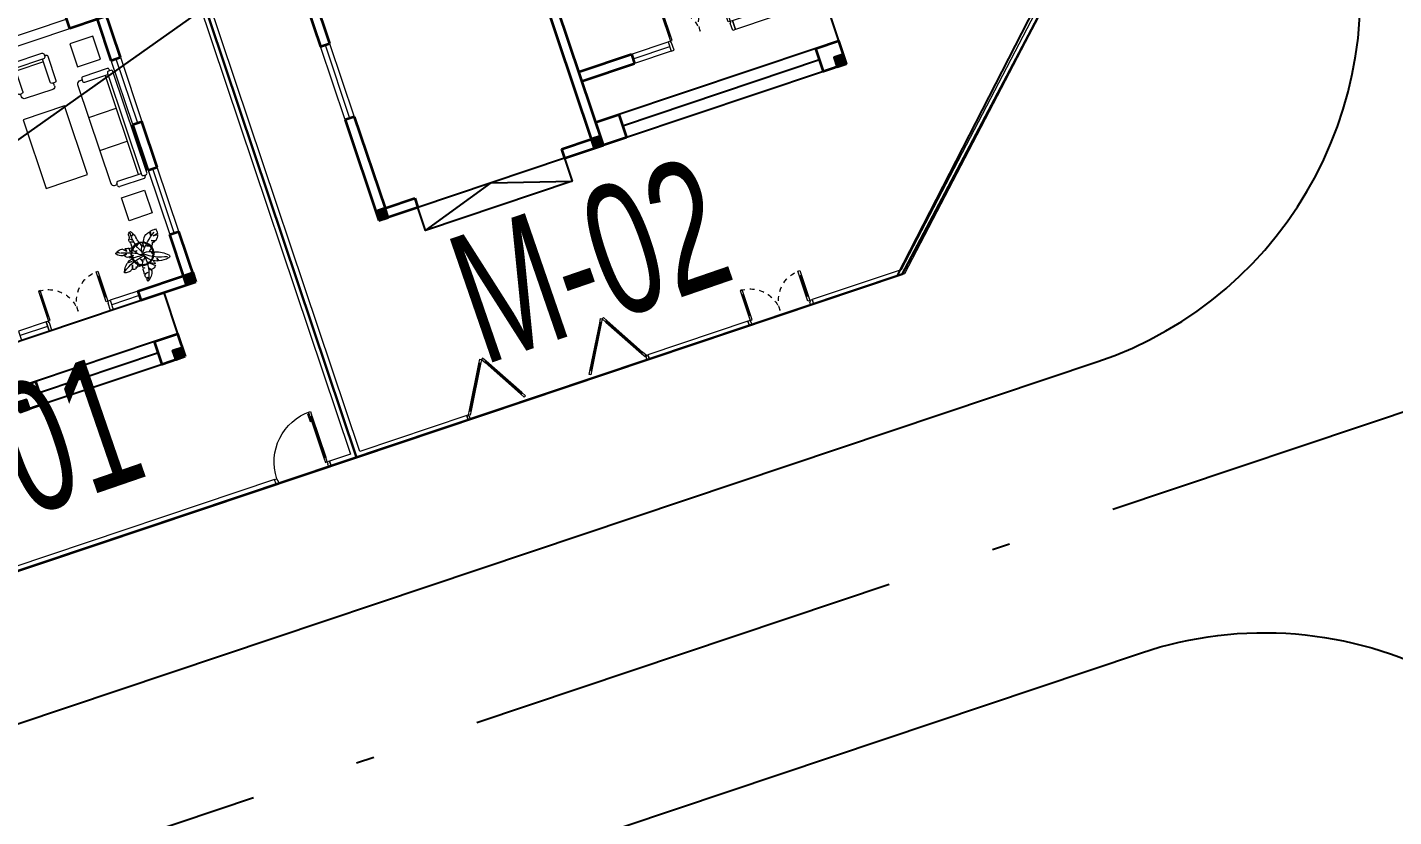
# Model space of a CAD drawing. Header units: metres. Extents: x 568006 to 1139366, y 2064802 to 4131555.
# Drawn here: x 569670.99 to 569699.25, y 2065816.96 to 2065833.29 of the extents above; entities that cross this region are included whole.
import ezdxf
from ezdxf.enums import TextEntityAlignment as Align
from ezdxf.xclip import XClip

# ---------------------------------------------------------------- set-up
doc = ezdxf.new("R2010")
doc.units = ezdxf.units.M
doc.header["$XCLIPFRAME"] = 0
for name, pattern in [('$AUDIT_BAD_LTYPE2', [0]), ('ACAD_ISO10W100', [18.5, 12, -3, 0.5, -3]), ('CENTER', [2, 1.25, -0.25, 0.25, -0.25]), ('HIDDEN', [0.375, 0.25, -0.125])]:
    doc.linetypes.add(name, pattern=pattern)
doc.layers.get('0').update_dxf_attribs({"linetype": 'CONTINUOUS'})
doc.layers.get('DEFPOINTS').update_dxf_attribs({"color": 152, "linetype": 'CONTINUOUS'})
for name, color, linetype, lineweight in [('-CONCRETE', 1, 'CONTINUOUS', 35), ('-DOOR', 137, 'CONTINUOUS', 9), ('-FURNITURE', 46, 'CONTINUOUS', 9), ('-LINE1', 7, 'CONTINUOUS', 18), ('-WALL', 4, 'CONTINUOUS', 35), ('A-Cay', 75, 'CONTINUOUS', 5), ('A-KY HIEU', 34, 'CONTINUOUS', 20), ('E- RANH GIOI', 1, 'CENTER', 13), ('hung-demlonha', 7, 'CONTINUOUS', 15)]:
    doc.layers.add(name, color=color, linetype=linetype, lineweight=lineweight)
for name, color, linetype in [('datOBt', 42, 'CONTINUOUS'), ('ghi_chu', 7, 'CONTINUOUS'), ('LogDg', 7, 'CONTINUOUS'), ('loKBT', 42, 'CONTINUOUS'), ('SOLO', 7, 'CONTINUOUS'), ('TimDg', 222, 'CONTINUOUS'), ('ViaHeS', 32, 'CONTINUOUS')]:
    doc.layers.add(name, color=color, linetype=linetype)
doc.layers.add('KCS_Plotter', color=11, linetype='CONTINUOUS', plot=False)
doc.styles.add('kieuchuDim', font='arial.ttf', dxfattribs={"width": 0.75})
doc.styles.add('QH1', font='arialbd.ttf', dxfattribs={"width": 0.8})

# ---------------------------------------------------------------- blocks, each defined once
blk = doc.blocks.new('A$C33BC4D2A')
at = {"layer": 'A-KY HIEU', "color": 0, "const_width": 1.022}
blk.add_lwpolyline([(14.345, -292.097), (14.345, -4.903), (414.985, -4.903), (414.985, -292.097)], close=True, dxfattribs=at)
at = {"layer": 'DEFPOINTS', "color": 125}
blk.add_lwpolyline([(0, -297), (420, -297), (420, 0), (0, 0)], close=True, dxfattribs=at)
blk = doc.blocks.new('t1$0$D11')
at = {"linetype": '$AUDIT_BAD_LTYPE2'}
for p, q in [((70, 100), (70, 1000)), ((90, 1000), (90, 100))]:
    blk.add_line(p, q, dxfattribs=at)
for points in [[(50, 1000), (90, 1000), (90, 1100), (50, 1100), (50, 1000)], [(50, 1003), (50, 100)], [(50, 100), (90, 100), (90, 0), (50, 0), (50, 100)]]:
    blk.add_lwpolyline(points)
for points in [[(118, 895), (118, 1064), (90, 1064), (90, 1036), (113, 1036), (113, 895)], [(0, 0), (50, 0), (50, -40), (60, -40), (60, -100), (0, -100)], [(1200, 0), (1150, 0), (1150, -40), (1140, -40), (1140, -100), (1200, -100)]]:
    blk.add_lwpolyline(points, close=True)
at = {"linetype": '$AUDIT_BAD_LTYPE2', "ltscale": 0.3}
blk.add_arc((50, 0), 1100, 0, 90, dxfattribs=at)
blk = doc.blocks.new('*U185')
for p, q in [((-1310, 550), (-1350, 550)), ((-1330, 100), (-1330, 550)), ((-90, 550), (-50, 550)), ((-70, 100), (-70, 550)), ((-1310, 100), (-1350, 100)), ((-90, 100), (-50, 100))]:
    blk.add_line(p, q)
for points in [[(-1350, 0), (-1310, 0), (-1310, 650), (-1350, 650)], [(-50, 0), (-90, 0), (-90, 650), (-50, 650)], [(-1400, -200), (-1340, -200), (-1340, -40), (-1350, -40), (-1350, 0), (-1400, 0)], [(0, -200), (-60, -200), (-60, -40), (-50, -40), (-50, 0), (0, 0)]]:
    blk.add_lwpolyline(points, close=True)
at = {"linetype": 'HIDDEN', "ltscale": 0.1}
for centre, start, end in [((-1350, 0), 0, 90), ((-50, 0), 90, 180)]:
    blk.add_arc(centre, 650, start, end, dxfattribs=at)
blk = doc.blocks.new('A$Cf08be9d0')
at = {"layer": '-FURNITURE'}
for p, q in [((0, 96), (0, 624)), ((36, 660), (84, 660)), ((60, 720), (60, 660)), ((2280, 780), (120, 780)), ((120, 624), (120, 120)), ((840, 780), (840, 180)), ((1560, 780), (1560, 180)), ((2280, 624), (2280, 120)), ((2364, 660), (2316, 660)), ((2340, 720), (2340, 660)), ((2400, 96), (2400, 624)), ((60, 60), (36, 60)), ((60, 84), (60, 36)), ((2304, 120), (96, 120)), ((96, 0), (2304, 0)), ((2280, 180), (120, 180)), ((2340, 36), (2340, 84)), ((2340, 60), (2364, 60))]:
    blk.add_line(p, q, dxfattribs=at)
for centre, radius, start, end in [((36, 624), 36, 90, 180), ((120, 720), 60, 90, 180), ((84, 624), 36, 0, 90), ((2280, 720), 60, 0, 90), ((2316, 624), 36, 90, 180), ((2364, 624), 36, 0, 90), ((36, 96), 36, 180, 270), ((96, 84), 36, 90, 180), ((96, 36), 36, 180, 270), ((2304, 84), 36, 0, 90), ((2304, 36), 36, 270, 0), ((2364, 96), 36, 270, 0)]:
    blk.add_arc(centre, radius, start, end, dxfattribs=at)
blk = doc.blocks.new('A$Ce56c61a3')
at = {"layer": '-FURNITURE'}
for p, q in [((0, 744), (0, 96)), ((84, 780), (36, 780)), ((60, 780), (60, 804)), ((96, 840), (624, 840)), ((120, 96), (120, 744)), ((624, 720), (120, 720)), ((180, 120), (180, 720)), ((660, 804), (660, 756)), ((720, 780), (660, 780)), ((780, 120), (780, 720)), ((36, 60), (84, 60)), ((60, 60), (60, 36)), ((96, 0), (624, 0)), ((624, 120), (120, 120)), ((660, 36), (660, 84)), ((720, 60), (660, 60))]:
    blk.add_line(p, q, dxfattribs=at)
for centre, radius, start, end in [((36, 744), 36, 90, 180), ((96, 804), 36, 90, 180), ((84, 744), 36, 0, 90), ((624, 804), 36, 0, 90), ((624, 756), 36, 270, 0), ((720, 720), 60, 0, 90), ((36, 96), 36, 180, 270), ((96, 36), 36, 180, 270), ((84, 96), 36, 270, 0), ((624, 84), 36, 0, 90), ((624, 36), 36, 270, 0), ((720, 120), 60, 270, 0)]:
    blk.add_arc(centre, radius, start, end, dxfattribs=at)
blk = doc.blocks.new('A$C5C575821')
at = {"layer": '-CONCRETE'}
h = blk.add_hatch(color=256, dxfattribs=at)
h.dxf.hatch_style = 1
h.paths.add_polyline_path([(0, 200), (0, 0), (200, 0), (200, 200)])
blk.add_lwpolyline([(0, 0), (200, 0), (200, 200), (0, 200)], close=True, dxfattribs=at)
blk = doc.blocks.new('LUOI M1')
at = {"layer": '-WALL'}
for p in [(-200, 13100), (4600, 13100), (8100, 13100), (-200, 9400), (4600, 9400), (8100, 9400), (-200, 5600), (4600, 5600), (8100, 5600), (-200, -200), (4600, -200), (8100, -200)]:
    blk.add_blockref('A$C5C575821', p, dxfattribs=at)
blk = doc.blocks.new('mb-cay16')
for p, q in [((-433, 528), (-402, 389)), ((-402, 389), (-403, 519)), ((131, 565), (69, 607)), ((79, 629), (131, 565)), ((247, 422), (149, 395)), ((231, 524), (166, 464)), ((166, 464), (244, 504)), ((-612, 395), (-475, 368)), ((-475, 368), (-605, 366)), ((-490, 209), (-374, 255)), ((-374, 255), (-461, 192)), ((-346, 111), (-191, 154)), ((-191, 154), (-338, 93)), ((-113, 139), (-112, 254)), ((-113, 139), (-91, 231)), ((76, 249), (-23, 300)), ((-12, 331), (76, 249)), ((195, 106), (117, 106)), ((117, 106), (180, 78)), ((149, 395), (242, 402)), ((260, 6), (450, 8)), ((395, -26), (260, 6)), ((323, 141), (303, 240)), ((334, 245), (323, 141)), ((409, 179), (522, 284)), ((448, 268), (409, 179)), ((532, 87), (448, 120)), ((448, 120), (574, 92)), ((693, 264), (615, 197)), ((615, 197), (723, 244)), ((-400, -385), (-364, -279)), ((-312, -137), (-374, -96)), ((-364, -279), (-356, -378)), ((-312, -77), (-291, -67)), ((-312, -142), (-312, -77)), ((-291, -67), (-286, -129)), ((-286, -129), (-267, -55)), ((-262, -431), (-77, -321)), ((-77, -321), (-253, -484)), ((36, -233), (100, -165)), ((100, -165), (61, -263)), ((218, -196), (205, -361)), ((237, -357), (218, -196)), ((485, -134), (354, -151)), ((354, -151), (513, -157)), ((410, -375), (385, -251)), ((385, -251), (430, -368)), ((-111, -563), (-53, -498)), ((-53, -498), (-105, -588)), ((128, -621), (24, -595)), ((24, -595), (128, -650)), ((115, -424), (62, -449)), ((62, -449), (119, -456)), ((120, -758), (65, -741)), ((65, -741), (116, -789))]:
    blk.add_line(p, q)
for centre, radius, start, end in [((-329, 448), 288, 161.2206, 190.4639), ((-592, -284), 825, 78.825, 90.6697), ((-1567, -1154), 1923, 36.7035, 57.4695), ((-592, -284), 825, 67.6949, 76.7945), ((-446, 225), 304, 15.845, 56.6107), ((-1650, 851), 1718, 342.73, 347.6168), ((-979, 594), 1130, 330.6725, 3.641), ((672, 341), 659, 156.2013, 167.6168), ((672, 341), 659, 146.019, 154.0763), ((103, 601), 111, 7.5431, 78.0474), ((371, 601), 160, 174.7063, 208.789), ((129, 455), 123, 344.0084, 22.936), ((932, 225), 712, 164.0084, 164.1101), ((-329, 448), 288, 196.4071, 234.1871), ((-428, 307), 116, 233.2325, 237.5887), ((-428, 307), 116, 255.929, 267.091), ((-423, 137), 55.6, 24.2055, 101.4054), ((21, 337), 432, 204.2055, 211.5513), ((21, 337), 432, 213.4357, 237.8387), ((-65, 333), 91.7, 195.845, 230.5606), ((-339, 0), 339, 47.9514, 50.5606), ((-339, 0), 339, 354.6008, 42.9255), ((1597, -159), 1682, 164.075, 168.4284), ((-120, 252), 347, 286.6838, 329.891), ((1597, -159), 1682, 162.73, 163.0792), ((2154, -4834), 5268, 107.3413, 112.3058), ((-120, 252), 347, 335.1428, 8.1671), ((932, 225), 712, 165.6239, 173.8497), ((-317, 3808), 3622, 278.6352, 279.8665), ((-317, 3808), 3622, 280.3581, 282.1977), ((222, 322), 389, 305.9962, 321.846), ((-317, 3808), 3622, 283.398, 283.5483), ((583, 70), 223, 60.4468, 103.5483), ((501, 377), 294, 284.4707, 323.1477), ((710, 220), 32.6, 323.1477, 55.438), ((-695, -345), 48.9, 135.0207, 258.407), ((-116, -923), 867, 107.2231, 135.0207), ((-570, 293), 699, 259.5557, 284.077), ((-1002, 1224), 1607, 281.5143, 307.8151), ((-514, 139), 540, 287.0409, 341.5638), ((-107, -353), 338, 71.7274, 118.1939), ((-28, -420), 234, 157.0771, 182.7473), ((1131, -297), 1182, 173.2497, 205.5927), ((808, 380), 986, 210.5659, 218.4214), ((-127, -1432), 1327, 53.4555, 85.594), ((376, -5410), 5352, 91.6804, 93.9771), ((808, 380), 986, 220.6948, 225.7556), ((205, -352), 101, 159.0815, 190.5201), ((-1182, -610), 1311, 8.17, 10.5201), ((205, -239), 122, 225.7556, 269.9757), ((233, -520), 459, 57.0713, 91.6804), ((205, -239), 122, 285.2069, 289.7369), ((544, -1184), 882, 107.1013, 109.7369), ((222, 322), 389, 277.7731, 296.4251), ((290, -359), 18.4, 357.8128, 107.1013), ((341, -361), 32.2, 177.8128, 248.0461), ((357, -321), 74.9, 248.0461, 310.8614), ((432, -409), 40.5, 122.9882, 130.8614), ((432, -409), 40.5, 45.3238, 92.9093), ((541, -299), 114, 225.3238, 268.3174), ((233, -520), 459, 17.5149, 52.2403), ((666, -393), 12.2, 278.1257, 73.0687), ((-197, -468), 57.9, 196.0589, 237.7317), ((-28, -420), 234, 195.99, 196.0589), ((-51, -236), 332, 237.7317, 259.8031), ((272, -512), 385, 191.4146, 242.8877), ((-875, -604), 1004, 345.5239, 349.5865), ((-875, -604), 1004, 351.2018, 357.3602), ((-1182, -610), 1311, 1.7556, 6.7346), ((-875, -604), 1004, 358.99, 1.9297), ((560, 349), 762, 268.3174, 278.1257)]:
    blk.add_arc(centre, radius, start, end)
blk = doc.blocks.new('A$C249437F6')
at = {"layer": '-DOOR'}
for points in [[(23.749, 31.143), (23.949, 31.143), (23.949, 32.543), (23.749, 32.543)], [(23.749, 30.143), (23.949, 30.143), (23.949, 28.743), (23.749, 28.743)], [(24.949, 27.843), (25.549, 27.843), (25.549, 27.643), (24.949, 27.643)], [(26.949, 27.843), (27.549, 27.843), (27.549, 27.643), (26.949, 27.643)]]:
    blk.add_lwpolyline(points, close=True, dxfattribs=at)
for points in [[(23.849, 32.543), (23.849, 31.143)], [(23.849, 28.743), (23.849, 30.143)], [(24.949, 27.743), (25.549, 27.743)], [(26.949, 27.743), (27.549, 27.743)]]:
    blk.add_lwpolyline(points, dxfattribs=at)
at = {"layer": '-FURNITURE'}
for points in [[(24.152, 32.639), (24.152, 33.139), (24.652, 33.139), (24.652, 32.639)], [(25.168, 30.46), (25.168, 31.96), (26.068, 31.96), (26.068, 30.46)], [(24.152, 29.78), (24.152, 29.28), (24.652, 29.28), (24.652, 29.78)]]:
    blk.add_lwpolyline(points, close=True, dxfattribs=at)
at = {"layer": '-LINE1'}
for p, q in [((24.549, 33.643), (27.049, 33.643)), ((27.049, 33.443), (24.549, 33.443))]:
    blk.add_line(p, q, dxfattribs=at)
at = {"layer": '-LINE1', "ltscale": 10}
blk.add_line((22.306, 23.243), (22.306, 23.143), dxfattribs=at)
at = {"layer": '-LINE1', "lineweight": 18}
for p, q in [((22.163, 23.143), (22.763, 23.143)), ((22.672, 23.143), (23.272, 23.143))]:
    blk.add_line(p, q, dxfattribs=at)
at = {"layer": '-LINE1', "ltscale": 10}
blk.add_lwpolyline([(21.749, 23.143), (34.249, 23.143), (34.249, 43.143), (21.749, 43.143)], close=True, dxfattribs=at)
blk.add_lwpolyline([(32.179, 23.243), (34.149, 23.243), (34.149, 43.043), (21.849, 43.043), (21.849, 23.243), (22.306, 23.243)], dxfattribs=at)
at = {"layer": '-LINE1', "lineweight": 18}
blk.add_lwpolyline([(23.506, 23.243), (29.219, 23.243), (29.219, 23.143), (23.506, 23.143)], close=True, dxfattribs=at)
at = {"layer": '-WALL'}
for p, q in [((24.549, 33.443), (24.549, 37.343)), ((23.749, 32.543), (23.749, 33.643)), ((23.949, 32.543), (23.949, 33.443)), ((23.949, 33.443), (24.549, 33.443)), ((23.749, 30.143), (23.749, 31.143)), ((23.949, 30.143), (23.949, 31.143)), ((23.749, 27.643), (23.749, 28.743)), ((23.949, 27.843), (23.949, 28.743)), ((24.949, 27.843), (23.949, 27.843)), ((24.949, 27.843), (24.949, 27.643)), ((24.949, 27.643), (23.749, 27.643))]:
    blk.add_line(p, q, dxfattribs=at)
for points in [[(23.949, 32.543), (23.749, 32.543)], [(23.949, 31.143), (23.749, 31.143)], [(23.949, 30.143), (23.749, 30.143)], [(23.949, 28.743), (23.749, 28.743)]]:
    blk.add_lwpolyline(points, dxfattribs=at)
for points in [[(24.449, 26.243), (24.949, 26.243), (24.949, 26.743), (24.449, 26.743)], [(27.549, 26.243), (28.049, 26.243), (28.049, 26.743), (27.549, 26.743)]]:
    blk.add_lwpolyline(points, close=True, dxfattribs=at)
at = {"layer": 'A-Cay'}
for radius in [0.24, 0.223]:
    blk.add_circle((24.611, 28.544), radius, dxfattribs=at)
at = {"layer": 'SOLO'}
for p, q in [((28.049, 27.643), (24.449, 27.643)), ((24.449, 27.643), (24.449, 26.743)), ((24.949, 26.743), (27.549, 26.743)), ((24.949, 26.493), (27.549, 26.493)), ((24.949, 26.243), (27.549, 26.243))]:
    blk.add_line(p, q, dxfattribs=at)
at = {"layer": '-CONCRETE', "xscale": 0.001, "yscale": 0.001, "zscale": 0.001}
blk.add_blockref('LUOI M1', (23.949, 27.843), dxfattribs=at)
at = {"layer": '-DOOR', "xscale": 0.001, "yscale": 0.001, "zscale": 0.001}
for name, p in [('*U185', (26.949, 27.843)), ('t1$0$D11', (22.306, 23.243))]:
    blk.add_blockref(name, p, dxfattribs=at)
at = {"layer": '-FURNITURE', "yscale": 0.001, "zscale": 0.001, "rotation": 270}
for name, p, xscale in [('A$Ce56c61a3', (25.168, 33.14), 0.001), ('A$Cf08be9d0', (23.988, 30.01), -0.001)]:
    blk.add_blockref(name, p, dxfattribs=dict(at, xscale=xscale))
at = {"layer": '-WALL', "yscale": 0.001, "zscale": 0.001}
for p, xscale in [((24.449, 26.243), 0.001), ((28.049, 26.243), -0.001)]:
    blk.add_blockref('A$C5C575821', p, dxfattribs=dict(at, xscale=xscale))
at = {"layer": 'A-Cay', "xscale": 0.0007, "yscale": 0.0007, "zscale": 0.0007}
blk.add_blockref('mb-cay16', (24.612, 28.566), dxfattribs=at)
blk = doc.blocks.new('CONG2')
at = {"layer": '-LINE1', "lineweight": 18}
blk.add_line((257137, -126793), (257137, -126693), dxfattribs=at)
at = {"ltscale": 100}
for p, q in [((255907, -126606), (256397, -125757)), ((256427, -125775), (255937, -126623)), ((256527, -125775), (257017, -126623)), ((257047, -126606), (256557, -125757))]:
    blk.add_line(p, q, dxfattribs=at)
at = {"color": 8, "ltscale": 100}
for points in [[(256412, -125755), (256421, -125760), (255921, -126626), (255912, -126621)], [(256541, -125755), (256533, -125760), (257033, -126626), (257041, -126621)]]:
    blk.add_lwpolyline(points, close=True, dxfattribs=at)
at = {"ltscale": 100}
for points in [[(256477, -125688), (256427, -125775), (256416, -125768), (256421, -125760), (256412, -125755), (256407, -125763), (256397, -125757), (256447, -125671)], [(256477, -125688), (256527, -125775), (256538, -125768), (256533, -125760), (256541, -125755), (256546, -125763), (256557, -125757), (256507, -125671)], [(255917, -126612), (255912, -126621), (255921, -126626), (255926, -126617), (255937, -126623), (255887, -126710), (255857, -126693), (255907, -126606)], [(257036, -126612), (257041, -126621), (257033, -126626), (257028, -126617), (257017, -126623), (257067, -126710), (257097, -126693), (257047, -126606)], [(257087, -126728), (257097, -126728), (257097, -126693), (257137, -126693), (257137, -126793), (257087, -126793)]]:
    blk.add_lwpolyline(points, close=True, dxfattribs=at)
blk = doc.blocks.new('*U234')
for p, q in [((-1310, 550), (-1350, 550)), ((-1330, 100), (-1330, 550)), ((-90, 550), (-50, 550)), ((-70, 100), (-70, 550)), ((-1310, 100), (-1350, 100)), ((-90, 100), (-50, 100))]:
    blk.add_line(p, q)
for points in [[(-1350, 0), (-1310, 0), (-1310, 650), (-1350, 650)], [(-50, 0), (-90, 0), (-90, 650), (-50, 650)], [(-1400, -100), (-1340, -100), (-1340, -40), (-1350, -40), (-1350, 0), (-1400, 0)], [(0, -100), (-60, -100), (-60, -40), (-50, -40), (-50, 0), (0, 0)]]:
    blk.add_lwpolyline(points, close=True)
at = {"linetype": 'HIDDEN', "ltscale": 0.1}
for centre, start, end in [((-1350, 0), 0, 90), ((-50, 0), 90, 180)]:
    blk.add_arc(centre, 650, start, end, dxfattribs=at)
blk = doc.blocks.new('LUOI M2')
at = {"layer": '-WALL'}
for p in [(-200, 13100), (4500, 13100), (9800, 13100), (-200, 9400), (4500, 9400), (9800, 9400), (-200, 5600), (4500, 5600), (9800, 5600), (-200, -200), (4500, -200), (9800, -200)]:
    blk.add_blockref('A$C5C575821', p, dxfattribs=at)
blk = doc.blocks.new('MAU M2BT')
at = {"layer": '-DOOR'}
for points in [[(0, -1550), (-200, -1550), (-200, 50), (0, 50)], [(6650, -2350), (5850, -2350), (5850, -2150), (6650, -2150)], [(8050, -2150), (8850, -2150), (8850, -2350), (8050, -2350)]]:
    blk.add_lwpolyline(points, close=True, dxfattribs=at)
for points in [[(-100, 50), (-100, -1550)], [(5850, -2250), (6650, -2250)]]:
    blk.add_lwpolyline(points, dxfattribs=at)
at = {"layer": '-WALL'}
for p, q in [((0, -1550), (0, -3550)), ((4700, -2150), (5850, -2150)), ((5850, -2150), (5850, -2350)), ((4700, -2350), (5850, -2350)), ((0, -3550), (650, -3550)), ((650, -3550), (650, -3750)), ((3850, -3550), (4500, -3550)), ((650, -3750), (-200, -3750))]:
    blk.add_line(p, q, dxfattribs=at)
for points in [[(3500, 2250), (-200, 2250), (-200, 50), (0, 50)], [(0, 2050), (0, 50)], [(3850, -3550), (3850, -3750), (4700, -3750), (4700, 2250), (4400, 2250), (4400, 2050)], [(4400, 2050), (4500, 2050), (4500, -3550)], [(-200, -1550), (-200, -3750)], [(0, -1550), (-200, -1550)]]:
    blk.add_lwpolyline(points, dxfattribs=at)
for points in [[(5200, -3750), (4700, -3750), (4700, -3250), (5200, -3250)], [(10000, -3750), (9500, -3750), (9500, -3250), (10000, -3250)]]:
    blk.add_lwpolyline(points, close=True, dxfattribs=at)
at = {"layer": 'DEFPOINTS'}
blk.add_lwpolyline([(-2200, 11750), (15059, 11750), (14710, -3251), (9593, -8250), (-2200, -8250)], close=True, dxfattribs=at)
at = {"layer": 'SOLO'}
for p, q in [((4700, -3250), (4700, -2350)), ((10000, -2350), (10000, -3250)), ((9500, -3250), (5200, -3250)), ((9500, -3500), (5200, -3500)), ((9500, -3750), (5200, -3750))]:
    blk.add_line(p, q, dxfattribs=at)
for points in [[(3850, -3750), (3850, -4250), (650, -4250), (650, -3750)], [(3850, -3750), (650, -3750)], [(650, -4250), (2250, -3750), (3850, -4250)]]:
    blk.add_lwpolyline(points, dxfattribs=at)
at = {"layer": '-CONCRETE'}
blk.add_blockref('LUOI M2', (0, -3550), dxfattribs=at)
at = {"layer": '-DOOR', "xscale": -1}
blk.add_blockref('*U185', (6650, -2150), dxfattribs=at)
blk = doc.blocks.new('tmbc_khub')
at = {"layer": '-LINE1'}
for p, q in [((-229.835, 140.774), (-233.127, 134.459)), ((-233.127, 134.459), (-234.969, 133.841)), ((-234.969, 133.841), (-234.937, 133.746))]:
    blk.add_line(p, q, dxfattribs=at)
for points in [[(-250.753, 149.535), (-233.829, 155.218), (-229.727, 140.767), (-233.056, 134.378), (-244.39, 130.574)], [(-236.296, 133.396), (-238.364, 132.702), (-238.332, 132.607), (-236.264, 133.301)]]:
    blk.add_lwpolyline(points, close=True, dxfattribs=at)
blk.add_lwpolyline([(-242.083, 131.348), (-242.115, 131.443), (-244.327, 130.7), (-250.626, 149.472), (-233.892, 155.091), (-233.701, 154.522)], dxfattribs=at)
at = {"layer": 'datOBt'}
blk.add_lwpolyline([(-229.727, 140.767), (-233.102, 134.366), (-352.471, 94.306), (-358.802, 97.455), (-368.347, 125.897), (-365.197, 132.228), (-244.037, 172.888), (-237.931, 169.669)], close=True, dxfattribs=at)
at = {"layer": 'LogDg'}
for points in [[(-223.931, 142.32), (-232.132, 171.211, 0.428104), (-242.373, 176.611), (-366.152, 135.072, 0.414214), (-371.191, 124.942), (-361.646, 96.501, 0.414214), (-351.517, 91.462), (-229.081, 132.551, 0.400458), (-223.931, 142.32)], [(-217.916, 121.132), (-215.182, 111.501, -0.400458), (-220.333, 101.733), (-270.233, 84.986, -0.414214), (-280.362, 90.025), (-283.544, 99.506, -0.414214), (-278.505, 109.635), (-228.157, 126.532, -0.428104), (-217.916, 121.132)]]:
    blk.add_lwpolyline(points, format="xyb", dxfattribs=at)
at = {"layer": 'loKBT'}
for points in [[(-233.829, 155.218), (-250.758, 149.537), (-244.395, 130.576), (-233.102, 134.366), (-229.727, 140.767)], [(-250.758, 149.537), (-262.608, 145.56), (-256.245, 126.599), (-244.395, 130.576)]]:
    blk.add_lwpolyline(points, close=True, dxfattribs=at)
at = {"layer": 'TimDg', "linetype": 'ACAD_ISO10W100', "ltscale": 0.75}
blk.add_lwpolyline([(-9.753, 202.992), (-360.991, 85.118)], dxfattribs=at)
at = {"layer": 'ViaHeS'}
blk.add_lwpolyline([(-229.727, 140.767), (-233.102, 134.366), (-352.471, 94.306), (-358.802, 97.455), (-368.347, 125.897), (-365.197, 132.228), (-244.037, 172.888), (-237.931, 169.669)], close=True, dxfattribs=at)
at = {"layer": '-DOOR', "yscale": 0.001, "zscale": 0.001, "rotation": 18.55149988433827}
for name, p, xscale in [('*U234', (-236.296, 133.396), -0.001), ('CONG2', (-522.448, 171.001), 0.001), ('CONG2', (-38.647, 333.362), -0.001)]:
    blk.add_blockref(name, p, dxfattribs=dict(at, xscale=xscale))
at = {"layer": '-WALL', "xscale": 0.0009999999999999998, "yscale": 0.0009999999999999998, "zscale": 0.0009999999999999998, "rotation": 18.55149979811691}
blk.add_blockref('MAU M2BT', (-244.934, 139.097), dxfattribs=at)
at = {"layer": 'ViaHeS', "xscale": -1, "rotation": 18.5533046277712}
blk.add_blockref('A$C249437F6', (-216.409, 115.561), dxfattribs=at)
at = {"layer": 'ghi_chu', "lineweight": -2, "style": 'kieuchuDim', "width": 0.65}
for s, p in [('M-02', (-241.773, 132.477)), ('M-01', (-253.924, 128.402))]:
    blk.add_text(s, height=2.7, rotation=19, dxfattribs=at).set_placement(p)
at = {"layer": 'hung-demlonha', "color": 7, "ltscale": 5, "style": 'QH1', "width": 0.65}
for tag, p in [('BT04', (-109.598, 191.643)), ('BT06', (-305.798, 171.199)), ('BT05', (-282.572, 137.244))]:
    blk.add_attdef(tag, text='', height=3.96, rotation=0, dxfattribs=at).set_placement(p, align=Align.CENTER)

msp = doc.modelspace()

# ---------------------------------------------------------------- linework, layer by layer
at = {"layer": 'KCS_Plotter', "extrusion": (-2.4685e-06, 4.62064e-06, 1)}
msp.add_line((569313.502, 2065578.308, 0), (570201.523, 2066206.266, 0), dxfattribs=at)

# ---------------------------------------------------------------- block references
at = {"layer": 'E- RANH GIOI', "extrusion": (-2.4685e-06, 4.62064e-06, 1), "xscale": 2.114336868039268, "yscale": 2.114336868039268, "zscale": 2.114336868039268}
msp.add_blockref('A$C33BC4D2A', (569313.502, 2066206.266, 8.139), dxfattribs=at)

# ---------------------------------------------------------------- next in the draw order: block references
at = {"layer": 'ghi_chu'}
ref = msp.add_blockref('tmbc_khub', (569922.191, 2065693.817), dxfattribs=at)
XClip(ref).set_block_clipping_path([(-391.9901366149, 0), (0, 477.830198009)])

doc.saveas('drawing.dxf')
